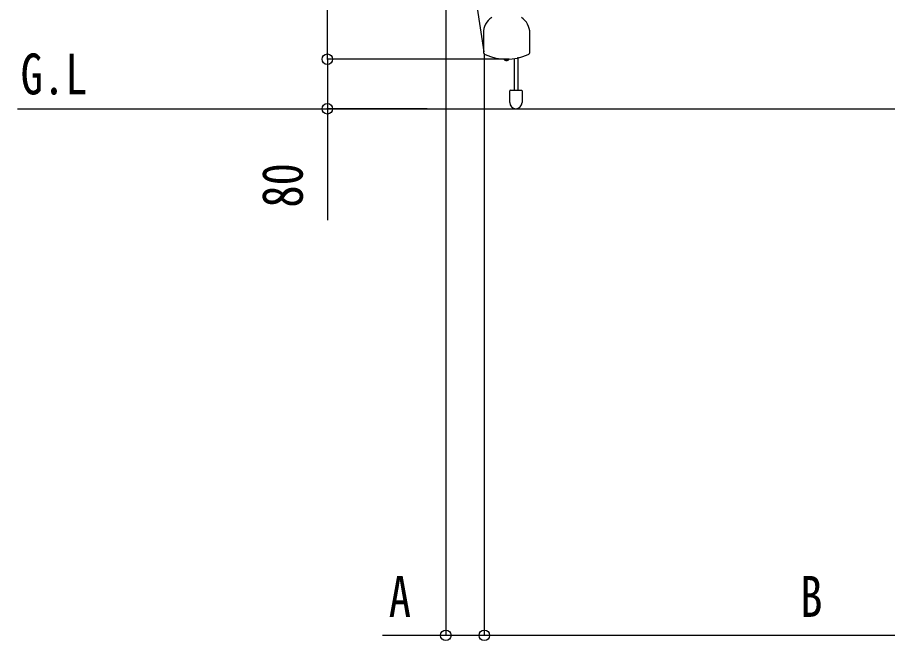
# Model space of a CAD drawing. Units: millimetres, scale not verified. Extents: x -8410 to 8410, y -5940 to 5940.
# Drawn here: x 620 to 2024, y -429 to 576 of the extents above; entities that cross this region are included whole.
import ezdxf
from ezdxf.enums import TextEntityAlignment as Align

# ---------------------------------------------------------------- set-up
doc = ezdxf.new("R2010")
doc.units = ezdxf.units.MM
doc.header["$LTSCALE"] = 30
for name, color, linetype in [('0-2_USER1', 3, 'Continuous'), ('0-3_YKK_12', 2, 'Continuous'), ('0-4_YKK_A1', 4, 'Continuous'), ('0-5_YKK_D', 6, 'Continuous')]:
    doc.layers.add(name, color=color, linetype=linetype)
doc.styles.add('ＭＳ ゴシック', font='')
doc.styles.get('ＭＳ ゴシック').set_extended_font_data('MS Gothic')

msp = doc.modelspace()

# ---------------------------------------------------------------- linework, layer by layer
at = {"layer": '0-3_YKK_12'}
msp.add_lwpolyline([(1372.84, 520.83), (1326.56, 824.2), (1330.06, 1444.94), (1360.57, 1769.05), (1388.1, 2204.9), (1458, 2413.25), (1651.75, 2751.03)], dxfattribs=at)
at = {"layer": '0-4_YKK_A1'}
for p, q in [((1371.69, 550.76), (1371.69, 521.05)), ((1446.69, 521.05), (1446.69, 550.76)), ((1404.94, 509.18), (1404.94, 508.94)), ((1413.44, 508.94), (1404.94, 508.94)), ((1408.29, 506.89), (1408.29, 506.99)), ((1408.5, 506.86), (1408.5, 506.93)), ((1409.68, 506.89), (1409.68, 506.99)), ((1409.87, 507.09), (1409.87, 506.86)), ((1409.92, 506.86), (1409.89, 506.85)), ((1409.97, 506.89), (1409.97, 507.15)), ((1413.44, 508.94), (1413.44, 509.18)), ((1421.19, 510.37), (1421.19, 459.01)), ((1427.19, 512.14), (1427.19, 459.01)), ((1414.19, 439.01), (1414.19, 458.01)), ((1415.19, 459.01), (1418.19, 459.01)), ((1418.19, 459.01), (1430.19, 459.01)), ((1430.19, 459.01), (1433.19, 459.01)), ((1434.19, 458.01), (1434.19, 439.01)), ((620.07, 429.01), (3721.88, 429.01))]:
    msp.add_line(p, q, dxfattribs=at)
for points in [[(1407.72, 507.23), (1407.56, 507.23), (1407.44, 507.23), (1407.32, 507.23)], [(1409.68, 506.89), (1409.8, 506.91), (1409.87, 506.93)], [(1409.88, 506.86), (1409.88, 506.86), (1409.91, 506.87), (1409.97, 506.89)], [(1410.66, 507.23), (1410.48, 507.23), (1410.31, 507.23), (1410.09, 507.23)]]:
    msp.add_lwpolyline(points, dxfattribs=at)
for centre, radius, start, end in [((1402.69, 550.76), 31, 123.88641, 180), ((1415.69, 550.76), 31, 0, 56.11359), ((1376.69, 521.05), 5, 180, 245.54284), ((1441.69, 521.05), 5, 294.45716, 0), ((1409.19, 592.51), 83.5, 245.54284, 294.45716), ((1409.19, 512.11), 5.3, 216.68934, 262.0103), ((1409.03, 510.54), 3.72, 242.60614, 258.58653), ((1409.44, 510.54), 3.72, 242.60614, 258.58653), ((1408.52, 507.68), 0.823, 254.09902, 268.71526), ((1409.05, 508.62), 1.76, 258.59664, 281.40336), ((1409.33, 508.68), 1.83, 265.80772, 281.05372), ((1408.78, 509), 2.2, 286.21604, 306.48), ((1409.19, 512.11), 5.3, 277.92811, 323.31066), ((1409.35, 509), 2.2, 286.21604, 306.48), ((1415.19, 458.01), 1, 90, 180), ((1433.19, 458.01), 1, 0, 90), ((1424.19, 439.01), 10, 180, 270), ((1424.19, 439.01), 10, 270, 0)]:
    msp.add_arc(centre, radius, start, end, dxfattribs=at)
at = {"layer": '0-5_YKK_D'}
for p, q in [((1120.07, 509.01), (1120.07, 1709.01)), ((1311.07, 1065.63), (1311.07, -421.99)), ((1408.19, 509.01), (1119.07, 509.01)), ((1408.19, 509.01), (1119.07, 509.01)), ((1373.19, 518.35), (1373.19, -421.99)), ((1373.19, 518.35), (1373.19, -421.99)), ((1281.3, 429.01), (1119.07, 429.01)), ((2440.38, -420.99), (1373.19, -420.99))]:
    msp.add_line(p, q, dxfattribs=at)
for points in [[(1120.07, 509.01), (1120.07, 429.01), (1120.07, 249.41)], [(1373.19, -420.99), (1311.07, -420.99), (1209.07, -420.99)]]:
    msp.add_lwpolyline(points, dxfattribs=at)
for centre in [(1120.07, 509.01), (1120.07, 509.01), (1120.07, 429.01), (1311.07, -420.99), (1373.19, -420.99), (1373.19, -420.99)]:
    msp.add_circle(centre, 8.5, dxfattribs=at)

# ---------------------------------------------------------------- texts
at = {"layer": '0-2_USER1', "style": 'ＭＳ ゴシック', "width": 0.8}
msp.add_text('G.L', height=65.98, dxfattribs=at).set_placement((625.2, 432.43), align=Align.BOTTOM_LEFT)
at = {"layer": '0-5_YKK_D', "style": 'ＭＳ ゴシック', "width": 0.8}
msp.add_text('80', height=65.98, rotation=90, dxfattribs=at).set_placement((1100.07, 269.41), align=Align.BOTTOM_LEFT)
for s, p in [('A', (1219.07, -410.99)), ('B', (1882.78, -410.99))]:
    msp.add_text(s, height=65.98, dxfattribs=at).set_placement(p, align=Align.BOTTOM_LEFT)

doc.saveas('drawing.dxf')
